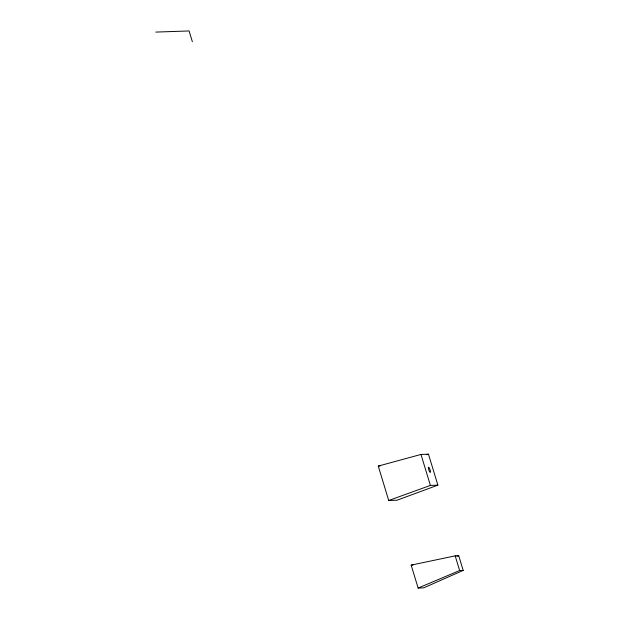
<?xml version="1.0" encoding="UTF-8"?>
<svg xmlns="http://www.w3.org/2000/svg" width="619" height="619" viewBox="0 0 619 619"><rect width="100%" height="100%" fill="white"/><g stroke="black" fill="none" stroke-linecap="round" stroke-linejoin="round"><path stroke-width="0.93" d="M463.19 570.416L423.675 587.857L418.127 588.05L411.155 565.108L455.182 555.862L458.733 555.738L463.19 570.416L459.638 570.54L418.127 588.05M437.881 485.157L397.042 500.206L388.724 500.492L378.271 466.084L420.982 454.447L428.472 454.184L437.881 485.157L430.391 485.412L388.724 500.492M426.607 454.702L428.472 454.184M456.861 556.148L458.733 555.738M155.81 32.095L189.089 30.95L192.354 41.705M378.271 466.084L380.12 466.022M411.155 565.108L413.005 565.046M455.182 555.862L459.638 570.54M420.982 454.447L430.391 485.412M428.495 468.529A2.7 0.604 72.3 0 0 430.213 472.382A2.7 0.604 72.3 0 0 429.578 468.49A2.7 0.604 72.3 0 0 428.495 468.529"/></g></svg>
